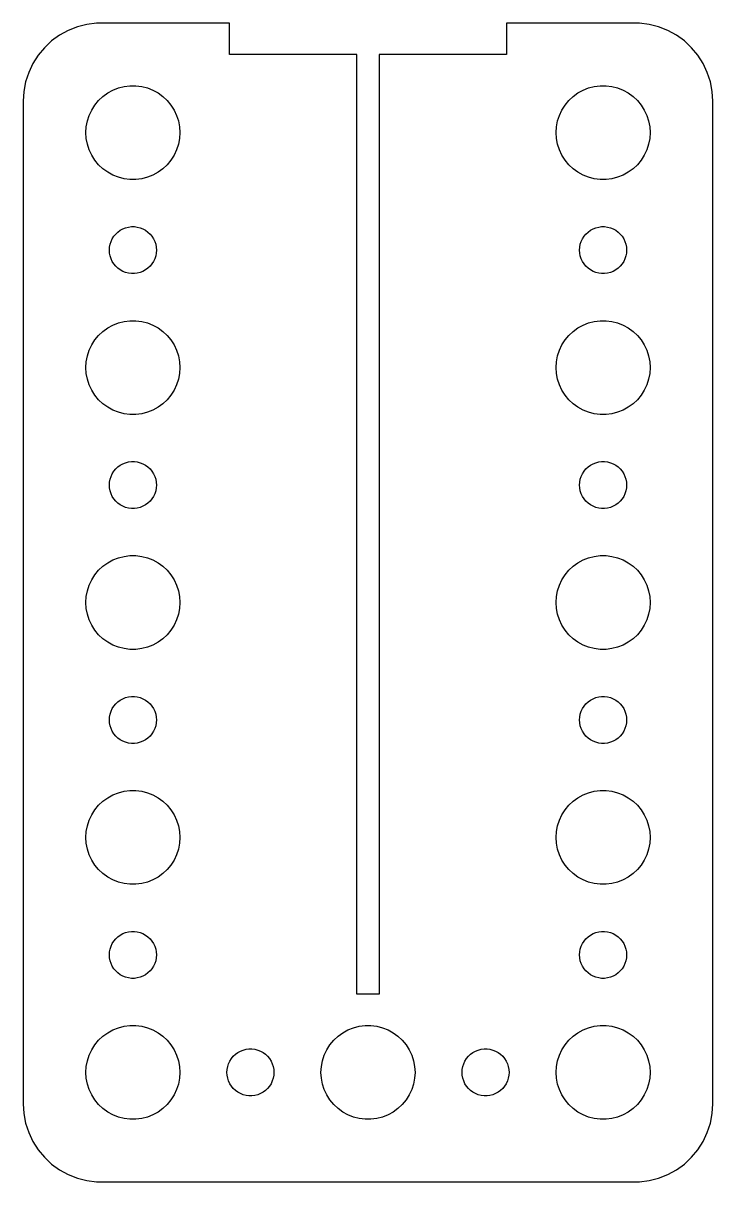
# Model space of a CAD drawing. Header units: metres. Extents: x -22 to 22, y 215 to 457.
# Drawn here: x -22 to 22, y 215 to 289 of the extents above; entities that cross this region are included whole.
import ezdxf

# ---------------------------------------------------------------- set-up
doc = ezdxf.new("R2010")
doc.units = ezdxf.units.M

msp = doc.modelspace()

# ---------------------------------------------------------------- linework, layer by layer
for p, q in [((-19.1289, 288.524), (-19.6791, 288.222)), ((-18.5451, 288.755), (-19.1289, 288.524)), ((-17.9369, 288.911), (-18.5451, 288.755)), ((-17.3139, 288.99), (-17.9369, 288.911)), ((-8.83899, 288.99), (-17.3139, 288.99)), ((-8.83899, 287), (-8.83899, 288.99)), ((17.3139, 288.99), (8.83899, 288.99)), ((8.83899, 288.99), (8.83899, 287)), ((17.9369, 288.911), (17.3139, 288.99)), ((18.5451, 288.755), (17.9369, 288.911)), ((19.1289, 288.524), (18.5451, 288.755)), ((19.6791, 288.222), (19.1289, 288.524)), ((-20.1871, 287.853), (-20.6448, 287.423)), ((-19.6791, 288.222), (-20.1871, 287.853)), ((20.1871, 287.853), (19.6791, 288.222)), ((20.6448, 287.423), (20.1871, 287.853)), ((-20.6448, 287.423), (-21.0451, 286.939)), ((21.0451, 286.939), (20.6448, 287.423)), ((-21.3815, 286.409), (-21.6489, 285.841)), ((-21.0451, 286.939), (-21.3815, 286.409)), ((-0.70329, 287), (-8.83899, 287)), ((-0.70329, 227), (-0.70329, 287)), ((8.83899, 287), (0.70329, 287)), ((0.70329, 287), (0.70329, 227)), ((21.3815, 286.409), (21.0451, 286.939)), ((21.6489, 285.841), (21.3815, 286.409)), ((-21.6489, 285.841), (-21.8429, 285.243)), ((21.8429, 285.243), (21.6489, 285.841)), ((-21.8429, 285.243), (-21.9606, 284.627)), ((-16.2773, 284.714), (-15.927, 284.853)), ((-15.927, 284.853), (-15.5621, 284.947)), ((-15.5621, 284.947), (-15.1884, 284.994)), ((-15.1884, 284.994), (-14.8116, 284.994)), ((-14.8116, 284.994), (-14.4379, 284.947)), ((-14.4379, 284.947), (-14.0729, 284.853)), ((-14.0729, 284.853), (-13.7227, 284.714)), ((13.7227, 284.714), (14.0729, 284.853)), ((14.0729, 284.853), (14.4379, 284.947)), ((14.4379, 284.947), (14.8116, 284.994)), ((14.8116, 284.994), (15.1884, 284.994)), ((15.1884, 284.994), (15.5621, 284.947)), ((15.5621, 284.947), (15.927, 284.853)), ((15.927, 284.853), (16.2773, 284.714)), ((21.9606, 284.627), (21.8429, 285.243)), ((-21.9606, 284.627), (-22, 284)), ((-17.1869, 284.054), (-16.9123, 284.312)), ((-16.9123, 284.312), (-16.6075, 284.533)), ((-16.6075, 284.533), (-16.2773, 284.714)), ((-13.7227, 284.714), (-13.3925, 284.533)), ((-13.3925, 284.533), (-13.0877, 284.312)), ((-13.0877, 284.312), (-12.8131, 284.054)), ((12.8131, 284.054), (13.0877, 284.312)), ((13.0877, 284.312), (13.3925, 284.533)), ((13.3925, 284.533), (13.7227, 284.714)), ((16.2773, 284.714), (16.6075, 284.533)), ((16.6075, 284.533), (16.9123, 284.312)), ((16.9123, 284.312), (17.1869, 284.054)), ((22, 284), (21.9606, 284.627)), ((-22, 284), (-22, 220)), ((-17.7893, 283.104), (-17.6289, 283.445)), ((-17.6289, 283.445), (-17.427, 283.763)), ((-17.427, 283.763), (-17.1869, 284.054)), ((-12.8131, 284.054), (-12.5729, 283.763)), ((-12.5729, 283.763), (-12.3711, 283.445)), ((-12.3711, 283.445), (-12.2107, 283.104)), ((12.2107, 283.104), (12.3711, 283.445)), ((12.3711, 283.445), (12.5729, 283.763)), ((12.5729, 283.763), (12.8131, 284.054)), ((17.1869, 284.054), (17.427, 283.763)), ((17.427, 283.763), (17.6289, 283.445)), ((17.6289, 283.445), (17.7893, 283.104)), ((22, 220), (22, 284)), ((-17.9763, 282.376), (-17.9057, 282.746)), ((-17.9057, 282.746), (-17.7893, 283.104)), ((-12.2107, 283.104), (-12.0942, 282.746)), ((-12.0942, 282.746), (-12.0237, 282.376)), ((12.0237, 282.376), (12.0942, 282.746)), ((12.0942, 282.746), (12.2107, 283.104)), ((17.7893, 283.104), (17.9057, 282.746)), ((17.9057, 282.746), (17.9763, 282.376)), ((-18, 282), (-17.9763, 282.376)), ((-17.9763, 281.624), (-18, 282)), ((-12.0237, 282.376), (-12, 282)), ((-12, 282), (-12.0237, 281.624)), ((12, 282), (12.0237, 282.376)), ((12.0237, 281.624), (12, 282)), ((17.9763, 282.376), (18, 282)), ((18, 282), (17.9763, 281.624)), ((-17.9057, 281.254), (-17.9763, 281.624)), ((-17.7893, 280.896), (-17.9057, 281.254)), ((-12.0942, 281.254), (-12.2107, 280.896)), ((-12.0237, 281.624), (-12.0942, 281.254)), ((12.0942, 281.254), (12.0237, 281.624)), ((12.2107, 280.896), (12.0942, 281.254)), ((17.9057, 281.254), (17.7893, 280.896)), ((17.9763, 281.624), (17.9057, 281.254)), ((-17.6289, 280.555), (-17.7893, 280.896)), ((-17.427, 280.237), (-17.6289, 280.555)), ((-12.3711, 280.555), (-12.5729, 280.237)), ((-12.2107, 280.896), (-12.3711, 280.555)), ((12.3711, 280.555), (12.2107, 280.896)), ((12.5729, 280.237), (12.3711, 280.555)), ((17.6289, 280.555), (17.427, 280.237)), ((17.7893, 280.896), (17.6289, 280.555)), ((-17.1869, 279.946), (-17.427, 280.237)), ((-16.9123, 279.688), (-17.1869, 279.946)), ((-16.6075, 279.467), (-16.9123, 279.688)), ((-13.0877, 279.688), (-13.3925, 279.467)), ((-12.8131, 279.946), (-13.0877, 279.688)), ((-12.5729, 280.237), (-12.8131, 279.946)), ((12.8131, 279.946), (12.5729, 280.237)), ((13.0877, 279.688), (12.8131, 279.946)), ((13.3925, 279.467), (13.0877, 279.688)), ((16.9123, 279.688), (16.6075, 279.467)), ((17.1869, 279.946), (16.9123, 279.688)), ((17.427, 280.237), (17.1869, 279.946)), ((-16.2773, 279.286), (-16.6075, 279.467)), ((-15.927, 279.147), (-16.2773, 279.286)), ((-15.5621, 279.053), (-15.927, 279.147)), ((-15.1884, 279.006), (-15.5621, 279.053)), ((-14.8116, 279.006), (-15.1884, 279.006)), ((-14.4379, 279.053), (-14.8116, 279.006)), ((-14.0729, 279.147), (-14.4379, 279.053)), ((-13.7227, 279.286), (-14.0729, 279.147)), ((-13.3925, 279.467), (-13.7227, 279.286)), ((13.7227, 279.286), (13.3925, 279.467)), ((14.0729, 279.147), (13.7227, 279.286)), ((14.4379, 279.053), (14.0729, 279.147)), ((14.8116, 279.006), (14.4379, 279.053)), ((15.1884, 279.006), (14.8116, 279.006)), ((15.5621, 279.053), (15.1884, 279.006)), ((15.927, 279.147), (15.5621, 279.053)), ((16.2773, 279.286), (15.927, 279.147)), ((16.6075, 279.467), (16.2773, 279.286)), ((-15.4635, 275.927), (-15.2811, 275.973)), ((-15.2811, 275.973), (-15.0942, 275.997)), ((-15.0942, 275.997), (-14.9058, 275.997)), ((-14.9058, 275.997), (-14.7189, 275.973)), ((-14.7189, 275.973), (-14.5365, 275.927)), ((14.5365, 275.927), (14.7189, 275.973)), ((14.7189, 275.973), (14.9058, 275.997)), ((14.9058, 275.997), (15.0942, 275.997)), ((15.0942, 275.997), (15.2811, 275.973)), ((15.2811, 275.973), (15.4635, 275.927)), ((-16.3947, 275.052), (-16.3145, 275.223)), ((-16.3145, 275.223), (-16.2135, 275.382)), ((-16.2135, 275.382), (-16.0934, 275.527)), ((-16.0934, 275.527), (-15.9561, 275.656)), ((-15.9561, 275.656), (-15.8037, 275.766)), ((-15.8037, 275.766), (-15.6387, 275.857)), ((-15.6387, 275.857), (-15.4635, 275.927)), ((-14.5365, 275.927), (-14.3613, 275.857)), ((-14.3613, 275.857), (-14.1963, 275.766)), ((-14.1963, 275.766), (-14.0439, 275.656)), ((-14.0439, 275.656), (-13.9065, 275.527)), ((-13.9065, 275.527), (-13.7865, 275.382)), ((-13.7865, 275.382), (-13.6855, 275.223)), ((-13.6855, 275.223), (-13.6053, 275.052)), ((13.6053, 275.052), (13.6855, 275.223)), ((13.6855, 275.223), (13.7865, 275.382)), ((13.7865, 275.382), (13.9065, 275.527)), ((13.9065, 275.527), (14.0439, 275.656)), ((14.0439, 275.656), (14.1963, 275.766)), ((14.1963, 275.766), (14.3613, 275.857)), ((14.3613, 275.857), (14.5365, 275.927)), ((15.4635, 275.927), (15.6387, 275.857)), ((15.6387, 275.857), (15.8037, 275.766)), ((15.8037, 275.766), (15.9561, 275.656)), ((15.9561, 275.656), (16.0934, 275.527)), ((16.0934, 275.527), (16.2135, 275.382)), ((16.2135, 275.382), (16.3145, 275.223)), ((16.3145, 275.223), (16.3947, 275.052)), ((-16.5, 274.5), (-16.4882, 274.688)), ((-16.4882, 274.312), (-16.5, 274.5)), ((-16.4882, 274.688), (-16.4529, 274.873)), ((-16.4529, 274.873), (-16.3947, 275.052)), ((-13.6053, 275.052), (-13.5471, 274.873)), ((-13.5471, 274.873), (-13.5118, 274.688)), ((-13.5118, 274.688), (-13.5, 274.5)), ((-13.5, 274.5), (-13.5118, 274.312)), ((13.5, 274.5), (13.5118, 274.688)), ((13.5118, 274.312), (13.5, 274.5)), ((13.5118, 274.688), (13.5471, 274.873)), ((13.5471, 274.873), (13.6053, 275.052)), ((16.3947, 275.052), (16.4529, 274.873)), ((16.4529, 274.873), (16.4882, 274.688)), ((16.4882, 274.688), (16.5, 274.5)), ((16.5, 274.5), (16.4882, 274.312)), ((-16.4529, 274.127), (-16.4882, 274.312)), ((-16.3947, 273.948), (-16.4529, 274.127)), ((-16.3145, 273.777), (-16.3947, 273.948)), ((-16.2135, 273.618), (-16.3145, 273.777)), ((-13.6855, 273.777), (-13.7865, 273.618)), ((-13.6053, 273.948), (-13.6855, 273.777)), ((-13.5471, 274.127), (-13.6053, 273.948)), ((-13.5118, 274.312), (-13.5471, 274.127)), ((13.5471, 274.127), (13.5118, 274.312)), ((13.6053, 273.948), (13.5471, 274.127)), ((13.6855, 273.777), (13.6053, 273.948)), ((13.7865, 273.618), (13.6855, 273.777)), ((16.3145, 273.777), (16.2135, 273.618)), ((16.3947, 273.948), (16.3145, 273.777)), ((16.4529, 274.127), (16.3947, 273.948)), ((16.4882, 274.312), (16.4529, 274.127)), ((-16.0934, 273.473), (-16.2135, 273.618)), ((-15.9561, 273.344), (-16.0934, 273.473)), ((-15.8037, 273.234), (-15.9561, 273.344)), ((-15.6387, 273.143), (-15.8037, 273.234)), ((-15.4635, 273.073), (-15.6387, 273.143)), ((-15.2811, 273.027), (-15.4635, 273.073)), ((-15.0942, 273.003), (-15.2811, 273.027)), ((-14.9058, 273.003), (-15.0942, 273.003)), ((-14.7189, 273.027), (-14.9058, 273.003)), ((-14.5365, 273.073), (-14.7189, 273.027)), ((-14.3613, 273.143), (-14.5365, 273.073)), ((-14.1963, 273.234), (-14.3613, 273.143)), ((-14.0439, 273.344), (-14.1963, 273.234)), ((-13.9065, 273.473), (-14.0439, 273.344)), ((-13.7865, 273.618), (-13.9065, 273.473)), ((13.9065, 273.473), (13.7865, 273.618)), ((14.0439, 273.344), (13.9065, 273.473)), ((14.1963, 273.234), (14.0439, 273.344)), ((14.3613, 273.143), (14.1963, 273.234)), ((14.5365, 273.073), (14.3613, 273.143)), ((14.7189, 273.027), (14.5365, 273.073)), ((14.9058, 273.003), (14.7189, 273.027)), ((15.0942, 273.003), (14.9058, 273.003)), ((15.2811, 273.027), (15.0942, 273.003)), ((15.4635, 273.073), (15.2811, 273.027)), ((15.6387, 273.143), (15.4635, 273.073)), ((15.8037, 273.234), (15.6387, 273.143)), ((15.9561, 273.344), (15.8037, 273.234)), ((16.0934, 273.473), (15.9561, 273.344)), ((16.2135, 273.618), (16.0934, 273.473)), ((-17.1869, 269.054), (-16.9123, 269.312)), ((-16.9123, 269.312), (-16.6075, 269.533)), ((-16.6075, 269.533), (-16.2773, 269.714)), ((-16.2773, 269.714), (-15.927, 269.853)), ((-15.927, 269.853), (-15.5621, 269.947)), ((-15.5621, 269.947), (-15.1884, 269.994)), ((-15.1884, 269.994), (-14.8116, 269.994)), ((-14.8116, 269.994), (-14.4379, 269.947)), ((-14.4379, 269.947), (-14.0729, 269.853)), ((-14.0729, 269.853), (-13.7227, 269.714)), ((-13.7227, 269.714), (-13.3925, 269.533)), ((-13.3925, 269.533), (-13.0877, 269.312)), ((-13.0877, 269.312), (-12.8131, 269.054)), ((12.8131, 269.054), (13.0877, 269.312)), ((13.0877, 269.312), (13.3925, 269.533)), ((13.3925, 269.533), (13.7227, 269.714)), ((13.7227, 269.714), (14.0729, 269.853)), ((14.0729, 269.853), (14.4379, 269.947)), ((14.4379, 269.947), (14.8116, 269.994)), ((14.8116, 269.994), (15.1884, 269.994)), ((15.1884, 269.994), (15.5621, 269.947)), ((15.5621, 269.947), (15.927, 269.853)), ((15.927, 269.853), (16.2773, 269.714)), ((16.2773, 269.714), (16.6075, 269.533)), ((16.6075, 269.533), (16.9123, 269.312)), ((16.9123, 269.312), (17.1869, 269.054)), ((-17.6289, 268.445), (-17.427, 268.763)), ((-17.427, 268.763), (-17.1869, 269.054)), ((-12.8131, 269.054), (-12.5729, 268.763)), ((-12.5729, 268.763), (-12.3711, 268.445)), ((12.3711, 268.445), (12.5729, 268.763)), ((12.5729, 268.763), (12.8131, 269.054)), ((17.1869, 269.054), (17.427, 268.763)), ((17.427, 268.763), (17.6289, 268.445)), ((-17.9057, 267.746), (-17.7893, 268.104)), ((-17.7893, 268.104), (-17.6289, 268.445)), ((-12.3711, 268.445), (-12.2107, 268.104)), ((-12.2107, 268.104), (-12.0942, 267.746)), ((12.0942, 267.746), (12.2107, 268.104)), ((12.2107, 268.104), (12.3711, 268.445)), ((17.6289, 268.445), (17.7893, 268.104)), ((17.7893, 268.104), (17.9057, 267.746)), ((-18, 267), (-17.9763, 267.376)), ((-17.9763, 267.376), (-17.9057, 267.746)), ((-12.0942, 267.746), (-12.0237, 267.376)), ((-12.0237, 267.376), (-12, 267)), ((12, 267), (12.0237, 267.376)), ((12.0237, 267.376), (12.0942, 267.746)), ((17.9057, 267.746), (17.9763, 267.376)), ((17.9763, 267.376), (18, 267)), ((-17.9763, 266.624), (-18, 267)), ((-17.9057, 266.254), (-17.9763, 266.624)), ((-12.0237, 266.624), (-12.0942, 266.254)), ((-12, 267), (-12.0237, 266.624)), ((12.0237, 266.624), (12, 267)), ((12.0942, 266.254), (12.0237, 266.624)), ((17.9763, 266.624), (17.9057, 266.254)), ((18, 267), (17.9763, 266.624)), ((-17.7893, 265.896), (-17.9057, 266.254)), ((-17.6289, 265.555), (-17.7893, 265.896)), ((-12.2107, 265.896), (-12.3711, 265.555)), ((-12.0942, 266.254), (-12.2107, 265.896)), ((12.2107, 265.896), (12.0942, 266.254)), ((12.3711, 265.555), (12.2107, 265.896)), ((17.7893, 265.896), (17.6289, 265.555)), ((17.9057, 266.254), (17.7893, 265.896)), ((-17.427, 265.237), (-17.6289, 265.555)), ((-17.1869, 264.946), (-17.427, 265.237)), ((-16.9123, 264.688), (-17.1869, 264.946)), ((-12.8131, 264.946), (-13.0877, 264.688)), ((-12.5729, 265.237), (-12.8131, 264.946)), ((-12.3711, 265.555), (-12.5729, 265.237)), ((12.5729, 265.237), (12.3711, 265.555)), ((12.8131, 264.946), (12.5729, 265.237)), ((13.0877, 264.688), (12.8131, 264.946)), ((17.1869, 264.946), (16.9123, 264.688)), ((17.427, 265.237), (17.1869, 264.946)), ((17.6289, 265.555), (17.427, 265.237)), ((-16.6075, 264.467), (-16.9123, 264.688)), ((-16.2773, 264.286), (-16.6075, 264.467)), ((-15.927, 264.147), (-16.2773, 264.286)), ((-15.5621, 264.053), (-15.927, 264.147)), ((-14.0729, 264.147), (-14.4379, 264.053)), ((-13.7227, 264.286), (-14.0729, 264.147)), ((-13.3925, 264.467), (-13.7227, 264.286)), ((-13.0877, 264.688), (-13.3925, 264.467)), ((13.3925, 264.467), (13.0877, 264.688)), ((13.7227, 264.286), (13.3925, 264.467)), ((14.0729, 264.147), (13.7227, 264.286)), ((14.4379, 264.053), (14.0729, 264.147)), ((15.927, 264.147), (15.5621, 264.053)), ((16.2773, 264.286), (15.927, 264.147)), ((16.6075, 264.467), (16.2773, 264.286)), ((16.9123, 264.688), (16.6075, 264.467)), ((-15.1884, 264.006), (-15.5621, 264.053)), ((-14.8116, 264.006), (-15.1884, 264.006)), ((-14.4379, 264.053), (-14.8116, 264.006)), ((14.8116, 264.006), (14.4379, 264.053)), ((15.1884, 264.006), (14.8116, 264.006)), ((15.5621, 264.053), (15.1884, 264.006)), ((-16.2135, 260.382), (-16.0934, 260.527)), ((-16.0934, 260.527), (-15.9561, 260.656)), ((-15.9561, 260.656), (-15.8037, 260.766)), ((-15.8037, 260.766), (-15.6387, 260.857)), ((-15.6387, 260.857), (-15.4635, 260.927)), ((-15.4635, 260.927), (-15.2811, 260.973)), ((-15.2811, 260.973), (-15.0942, 260.997)), ((-15.0942, 260.997), (-14.9058, 260.997)), ((-14.9058, 260.997), (-14.7189, 260.973)), ((-14.7189, 260.973), (-14.5365, 260.927)), ((-14.5365, 260.927), (-14.3613, 260.857)), ((-14.3613, 260.857), (-14.1963, 260.766)), ((-14.1963, 260.766), (-14.0439, 260.656)), ((-14.0439, 260.656), (-13.9065, 260.527)), ((-13.9065, 260.527), (-13.7865, 260.382)), ((13.7865, 260.382), (13.9065, 260.527)), ((13.9065, 260.527), (14.0439, 260.656)), ((14.0439, 260.656), (14.1963, 260.766)), ((14.1963, 260.766), (14.3613, 260.857)), ((14.3613, 260.857), (14.5365, 260.927)), ((14.5365, 260.927), (14.7189, 260.973)), ((14.7189, 260.973), (14.9058, 260.997)), ((14.9058, 260.997), (15.0942, 260.997)), ((15.0942, 260.997), (15.2811, 260.973)), ((15.2811, 260.973), (15.4635, 260.927)), ((15.4635, 260.927), (15.6387, 260.857)), ((15.6387, 260.857), (15.8037, 260.766)), ((15.8037, 260.766), (15.9561, 260.656)), ((15.9561, 260.656), (16.0934, 260.527)), ((16.0934, 260.527), (16.2135, 260.382)), ((-16.5, 259.5), (-16.4882, 259.688)), ((-16.4882, 259.688), (-16.4529, 259.873)), ((-16.4529, 259.873), (-16.3947, 260.052)), ((-16.3947, 260.052), (-16.3145, 260.223)), ((-16.3145, 260.223), (-16.2135, 260.382)), ((-13.7865, 260.382), (-13.6855, 260.223)), ((-13.6855, 260.223), (-13.6053, 260.052)), ((-13.6053, 260.052), (-13.5471, 259.873)), ((-13.5471, 259.873), (-13.5118, 259.688)), ((-13.5118, 259.688), (-13.5, 259.5)), ((13.5, 259.5), (13.5118, 259.688)), ((13.5118, 259.688), (13.5471, 259.873)), ((13.5471, 259.873), (13.6053, 260.052)), ((13.6053, 260.052), (13.6855, 260.223)), ((13.6855, 260.223), (13.7865, 260.382)), ((16.2135, 260.382), (16.3145, 260.223)), ((16.3145, 260.223), (16.3947, 260.052)), ((16.3947, 260.052), (16.4529, 259.873)), ((16.4529, 259.873), (16.4882, 259.688)), ((16.4882, 259.688), (16.5, 259.5)), ((-16.4882, 259.312), (-16.5, 259.5)), ((-16.4529, 259.127), (-16.4882, 259.312)), ((-16.3947, 258.948), (-16.4529, 259.127)), ((-16.3145, 258.777), (-16.3947, 258.948)), ((-13.6053, 258.948), (-13.6855, 258.777)), ((-13.5471, 259.127), (-13.6053, 258.948)), ((-13.5118, 259.312), (-13.5471, 259.127)), ((-13.5, 259.5), (-13.5118, 259.312)), ((13.5118, 259.312), (13.5, 259.5)), ((13.5471, 259.127), (13.5118, 259.312)), ((13.6053, 258.948), (13.5471, 259.127)), ((13.6855, 258.777), (13.6053, 258.948)), ((16.3947, 258.948), (16.3145, 258.777)), ((16.4529, 259.127), (16.3947, 258.948)), ((16.4882, 259.312), (16.4529, 259.127)), ((16.5, 259.5), (16.4882, 259.312)), ((-16.2135, 258.618), (-16.3145, 258.777)), ((-16.0934, 258.473), (-16.2135, 258.618)), ((-15.9561, 258.344), (-16.0934, 258.473)), ((-15.8037, 258.234), (-15.9561, 258.344)), ((-15.6387, 258.143), (-15.8037, 258.234)), ((-14.1963, 258.234), (-14.3613, 258.143)), ((-14.0439, 258.344), (-14.1963, 258.234)), ((-13.9065, 258.473), (-14.0439, 258.344)), ((-13.7865, 258.618), (-13.9065, 258.473)), ((-13.6855, 258.777), (-13.7865, 258.618)), ((13.7865, 258.618), (13.6855, 258.777)), ((13.9065, 258.473), (13.7865, 258.618)), ((14.0439, 258.344), (13.9065, 258.473)), ((14.1963, 258.234), (14.0439, 258.344)), ((14.3613, 258.143), (14.1963, 258.234)), ((15.8037, 258.234), (15.6387, 258.143)), ((15.9561, 258.344), (15.8037, 258.234)), ((16.0934, 258.473), (15.9561, 258.344)), ((16.2135, 258.618), (16.0934, 258.473)), ((16.3145, 258.777), (16.2135, 258.618)), ((-15.4635, 258.073), (-15.6387, 258.143)), ((-15.2811, 258.027), (-15.4635, 258.073)), ((-15.0942, 258.003), (-15.2811, 258.027)), ((-14.9058, 258.003), (-15.0942, 258.003)), ((-14.7189, 258.027), (-14.9058, 258.003)), ((-14.5365, 258.073), (-14.7189, 258.027)), ((-14.3613, 258.143), (-14.5365, 258.073)), ((14.5365, 258.073), (14.3613, 258.143)), ((14.7189, 258.027), (14.5365, 258.073)), ((14.9058, 258.003), (14.7189, 258.027)), ((15.0942, 258.003), (14.9058, 258.003)), ((15.2811, 258.027), (15.0942, 258.003)), ((15.4635, 258.073), (15.2811, 258.027)), ((15.6387, 258.143), (15.4635, 258.073)), ((-16.9123, 254.312), (-16.6075, 254.533)), ((-16.6075, 254.533), (-16.2773, 254.714)), ((-16.2773, 254.714), (-15.927, 254.853)), ((-15.927, 254.853), (-15.5621, 254.947)), ((-15.5621, 254.947), (-15.1884, 254.994)), ((-15.1884, 254.994), (-14.8116, 254.994)), ((-14.8116, 254.994), (-14.4379, 254.947)), ((-14.4379, 254.947), (-14.0729, 254.853)), ((-14.0729, 254.853), (-13.7227, 254.714)), ((-13.7227, 254.714), (-13.3925, 254.533)), ((-13.3925, 254.533), (-13.0877, 254.312)), ((13.0877, 254.312), (13.3925, 254.533)), ((13.3925, 254.533), (13.7227, 254.714)), ((13.7227, 254.714), (14.0729, 254.853)), ((14.0729, 254.853), (14.4379, 254.947)), ((14.4379, 254.947), (14.8116, 254.994)), ((14.8116, 254.994), (15.1884, 254.994)), ((15.1884, 254.994), (15.5621, 254.947)), ((15.5621, 254.947), (15.927, 254.853)), ((15.927, 254.853), (16.2773, 254.714)), ((16.2773, 254.714), (16.6075, 254.533)), ((16.6075, 254.533), (16.9123, 254.312)), ((-17.6289, 253.445), (-17.427, 253.763)), ((-17.427, 253.763), (-17.1869, 254.054)), ((-17.1869, 254.054), (-16.9123, 254.312)), ((-13.0877, 254.312), (-12.8131, 254.054)), ((-12.8131, 254.054), (-12.5729, 253.763)), ((-12.5729, 253.763), (-12.3711, 253.445)), ((12.3711, 253.445), (12.5729, 253.763)), ((12.5729, 253.763), (12.8131, 254.054)), ((12.8131, 254.054), (13.0877, 254.312)), ((16.9123, 254.312), (17.1869, 254.054)), ((17.1869, 254.054), (17.427, 253.763)), ((17.427, 253.763), (17.6289, 253.445)), ((-17.9057, 252.746), (-17.7893, 253.104)), ((-17.7893, 253.104), (-17.6289, 253.445)), ((-12.3711, 253.445), (-12.2107, 253.104)), ((-12.2107, 253.104), (-12.0942, 252.746)), ((12.0942, 252.746), (12.2107, 253.104)), ((12.2107, 253.104), (12.3711, 253.445)), ((17.6289, 253.445), (17.7893, 253.104)), ((17.7893, 253.104), (17.9057, 252.746)), ((-18, 252), (-17.9763, 252.376)), ((-17.9763, 252.376), (-17.9057, 252.746)), ((-12.0942, 252.746), (-12.0237, 252.376)), ((-12.0237, 252.376), (-12, 252)), ((12, 252), (12.0237, 252.376)), ((12.0237, 252.376), (12.0942, 252.746)), ((17.9057, 252.746), (17.9763, 252.376)), ((17.9763, 252.376), (18, 252)), ((-17.9763, 251.624), (-18, 252)), ((-17.9057, 251.254), (-17.9763, 251.624)), ((-12.0237, 251.624), (-12.0942, 251.254)), ((-12, 252), (-12.0237, 251.624)), ((12.0237, 251.624), (12, 252)), ((12.0942, 251.254), (12.0237, 251.624)), ((17.9763, 251.624), (17.9057, 251.254)), ((18, 252), (17.9763, 251.624)), ((-17.7893, 250.896), (-17.9057, 251.254)), ((-17.6289, 250.555), (-17.7893, 250.896)), ((-12.2107, 250.896), (-12.3711, 250.555)), ((-12.0942, 251.254), (-12.2107, 250.896)), ((12.2107, 250.896), (12.0942, 251.254)), ((12.3711, 250.555), (12.2107, 250.896)), ((17.7893, 250.896), (17.6289, 250.555)), ((17.9057, 251.254), (17.7893, 250.896)), ((-17.427, 250.237), (-17.6289, 250.555)), ((-17.1869, 249.946), (-17.427, 250.237)), ((-12.5729, 250.237), (-12.8131, 249.946)), ((-12.3711, 250.555), (-12.5729, 250.237)), ((12.5729, 250.237), (12.3711, 250.555)), ((12.8131, 249.946), (12.5729, 250.237)), ((17.427, 250.237), (17.1869, 249.946)), ((17.6289, 250.555), (17.427, 250.237)), ((-16.9123, 249.688), (-17.1869, 249.946)), ((-16.6075, 249.467), (-16.9123, 249.688)), ((-16.2773, 249.286), (-16.6075, 249.467)), ((-13.3925, 249.467), (-13.7227, 249.286)), ((-13.0877, 249.688), (-13.3925, 249.467)), ((-12.8131, 249.946), (-13.0877, 249.688)), ((13.0877, 249.688), (12.8131, 249.946)), ((13.3925, 249.467), (13.0877, 249.688)), ((13.7227, 249.286), (13.3925, 249.467)), ((16.6075, 249.467), (16.2773, 249.286)), ((16.9123, 249.688), (16.6075, 249.467)), ((17.1869, 249.946), (16.9123, 249.688)), ((-15.927, 249.147), (-16.2773, 249.286)), ((-15.5621, 249.053), (-15.927, 249.147)), ((-15.1884, 249.006), (-15.5621, 249.053)), ((-14.8116, 249.006), (-15.1884, 249.006)), ((-14.4379, 249.053), (-14.8116, 249.006)), ((-14.0729, 249.147), (-14.4379, 249.053)), ((-13.7227, 249.286), (-14.0729, 249.147)), ((14.0729, 249.147), (13.7227, 249.286)), ((14.4379, 249.053), (14.0729, 249.147)), ((14.8116, 249.006), (14.4379, 249.053)), ((15.1884, 249.006), (14.8116, 249.006)), ((15.5621, 249.053), (15.1884, 249.006)), ((15.927, 249.147), (15.5621, 249.053)), ((16.2773, 249.286), (15.927, 249.147)), ((-16.0934, 245.527), (-15.9561, 245.656)), ((-15.9561, 245.656), (-15.8037, 245.766)), ((-15.8037, 245.766), (-15.6387, 245.857)), ((-15.6387, 245.857), (-15.4635, 245.927)), ((-15.4635, 245.927), (-15.2811, 245.973)), ((-15.2811, 245.973), (-15.0942, 245.997)), ((-15.0942, 245.997), (-14.9058, 245.997)), ((-14.9058, 245.997), (-14.7189, 245.973)), ((-14.7189, 245.973), (-14.5365, 245.927)), ((-14.5365, 245.927), (-14.3613, 245.857)), ((-14.3613, 245.857), (-14.1963, 245.766)), ((-14.1963, 245.766), (-14.0439, 245.656)), ((-14.0439, 245.656), (-13.9065, 245.527)), ((13.9065, 245.527), (14.0439, 245.656)), ((14.0439, 245.656), (14.1963, 245.766)), ((14.1963, 245.766), (14.3613, 245.857)), ((14.3613, 245.857), (14.5365, 245.927)), ((14.5365, 245.927), (14.7189, 245.973)), ((14.7189, 245.973), (14.9058, 245.997)), ((14.9058, 245.997), (15.0942, 245.997)), ((15.0942, 245.997), (15.2811, 245.973)), ((15.2811, 245.973), (15.4635, 245.927)), ((15.4635, 245.927), (15.6387, 245.857)), ((15.6387, 245.857), (15.8037, 245.766)), ((15.8037, 245.766), (15.9561, 245.656)), ((15.9561, 245.656), (16.0934, 245.527)), ((-16.4529, 244.873), (-16.3947, 245.052)), ((-16.3947, 245.052), (-16.3145, 245.223)), ((-16.3145, 245.223), (-16.2135, 245.382)), ((-16.2135, 245.382), (-16.0934, 245.527)), ((-13.9065, 245.527), (-13.7865, 245.382)), ((-13.7865, 245.382), (-13.6855, 245.223)), ((-13.6855, 245.223), (-13.6053, 245.052)), ((-13.6053, 245.052), (-13.5471, 244.873)), ((13.5471, 244.873), (13.6053, 245.052)), ((13.6053, 245.052), (13.6855, 245.223)), ((13.6855, 245.223), (13.7865, 245.382)), ((13.7865, 245.382), (13.9065, 245.527)), ((16.0934, 245.527), (16.2135, 245.382)), ((16.2135, 245.382), (16.3145, 245.223)), ((16.3145, 245.223), (16.3947, 245.052)), ((16.3947, 245.052), (16.4529, 244.873)), ((-16.5, 244.5), (-16.4882, 244.688)), ((-16.4882, 244.312), (-16.5, 244.5)), ((-16.4882, 244.688), (-16.4529, 244.873)), ((-16.4529, 244.127), (-16.4882, 244.312)), ((-13.5471, 244.873), (-13.5118, 244.688)), ((-13.5118, 244.312), (-13.5471, 244.127)), ((-13.5118, 244.688), (-13.5, 244.5)), ((-13.5, 244.5), (-13.5118, 244.312)), ((13.5, 244.5), (13.5118, 244.688)), ((13.5118, 244.312), (13.5, 244.5)), ((13.5118, 244.688), (13.5471, 244.873)), ((13.5471, 244.127), (13.5118, 244.312)), ((16.4529, 244.873), (16.4882, 244.688)), ((16.4882, 244.312), (16.4529, 244.127)), ((16.4882, 244.688), (16.5, 244.5)), ((16.5, 244.5), (16.4882, 244.312)), ((-16.3947, 243.948), (-16.4529, 244.127)), ((-16.3145, 243.777), (-16.3947, 243.948)), ((-16.2135, 243.618), (-16.3145, 243.777)), ((-16.0934, 243.473), (-16.2135, 243.618)), ((-15.9561, 243.344), (-16.0934, 243.473)), ((-13.9065, 243.473), (-14.0439, 243.344)), ((-13.7865, 243.618), (-13.9065, 243.473)), ((-13.6855, 243.777), (-13.7865, 243.618)), ((-13.6053, 243.948), (-13.6855, 243.777)), ((-13.5471, 244.127), (-13.6053, 243.948)), ((13.6053, 243.948), (13.5471, 244.127)), ((13.6855, 243.777), (13.6053, 243.948)), ((13.7865, 243.618), (13.6855, 243.777)), ((13.9065, 243.473), (13.7865, 243.618)), ((14.0439, 243.344), (13.9065, 243.473)), ((16.0934, 243.473), (15.9561, 243.344)), ((16.2135, 243.618), (16.0934, 243.473)), ((16.3145, 243.777), (16.2135, 243.618)), ((16.3947, 243.948), (16.3145, 243.777)), ((16.4529, 244.127), (16.3947, 243.948)), ((-15.8037, 243.234), (-15.9561, 243.344)), ((-15.6387, 243.143), (-15.8037, 243.234)), ((-15.4635, 243.073), (-15.6387, 243.143)), ((-15.2811, 243.027), (-15.4635, 243.073)), ((-15.0942, 243.003), (-15.2811, 243.027)), ((-14.9058, 243.003), (-15.0942, 243.003)), ((-14.7189, 243.027), (-14.9058, 243.003)), ((-14.5365, 243.073), (-14.7189, 243.027)), ((-14.3613, 243.143), (-14.5365, 243.073)), ((-14.1963, 243.234), (-14.3613, 243.143)), ((-14.0439, 243.344), (-14.1963, 243.234)), ((14.1963, 243.234), (14.0439, 243.344)), ((14.3613, 243.143), (14.1963, 243.234)), ((14.5365, 243.073), (14.3613, 243.143)), ((14.7189, 243.027), (14.5365, 243.073)), ((14.9058, 243.003), (14.7189, 243.027)), ((15.0942, 243.003), (14.9058, 243.003)), ((15.2811, 243.027), (15.0942, 243.003)), ((15.4635, 243.073), (15.2811, 243.027)), ((15.6387, 243.143), (15.4635, 243.073)), ((15.8037, 243.234), (15.6387, 243.143)), ((15.9561, 243.344), (15.8037, 243.234)), ((-16.6075, 239.533), (-16.2773, 239.714)), ((-16.2773, 239.714), (-15.927, 239.853)), ((-15.927, 239.853), (-15.5621, 239.947)), ((-15.5621, 239.947), (-15.1884, 239.994)), ((-15.1884, 239.994), (-14.8116, 239.994)), ((-14.8116, 239.994), (-14.4379, 239.947)), ((-14.4379, 239.947), (-14.0729, 239.853)), ((-14.0729, 239.853), (-13.7227, 239.714)), ((-13.7227, 239.714), (-13.3925, 239.533)), ((13.3925, 239.533), (13.7227, 239.714)), ((13.7227, 239.714), (14.0729, 239.853)), ((14.0729, 239.853), (14.4379, 239.947)), ((14.4379, 239.947), (14.8116, 239.994)), ((14.8116, 239.994), (15.1884, 239.994)), ((15.1884, 239.994), (15.5621, 239.947)), ((15.5621, 239.947), (15.927, 239.853)), ((15.927, 239.853), (16.2773, 239.714)), ((16.2773, 239.714), (16.6075, 239.533)), ((-17.427, 238.763), (-17.1869, 239.054)), ((-17.1869, 239.054), (-16.9123, 239.312)), ((-16.9123, 239.312), (-16.6075, 239.533)), ((-13.3925, 239.533), (-13.0877, 239.312)), ((-13.0877, 239.312), (-12.8131, 239.054)), ((-12.8131, 239.054), (-12.5729, 238.763)), ((12.5729, 238.763), (12.8131, 239.054)), ((12.8131, 239.054), (13.0877, 239.312)), ((13.0877, 239.312), (13.3925, 239.533)), ((16.6075, 239.533), (16.9123, 239.312)), ((16.9123, 239.312), (17.1869, 239.054)), ((17.1869, 239.054), (17.427, 238.763)), ((-17.7893, 238.104), (-17.6289, 238.445)), ((-17.6289, 238.445), (-17.427, 238.763)), ((-12.5729, 238.763), (-12.3711, 238.445)), ((-12.3711, 238.445), (-12.2107, 238.104)), ((12.2107, 238.104), (12.3711, 238.445)), ((12.3711, 238.445), (12.5729, 238.763)), ((17.427, 238.763), (17.6289, 238.445)), ((17.6289, 238.445), (17.7893, 238.104)), ((-17.9763, 237.376), (-17.9057, 237.746)), ((-17.9057, 237.746), (-17.7893, 238.104)), ((-12.2107, 238.104), (-12.0942, 237.746)), ((-12.0942, 237.746), (-12.0237, 237.376)), ((12.0237, 237.376), (12.0942, 237.746)), ((12.0942, 237.746), (12.2107, 238.104)), ((17.7893, 238.104), (17.9057, 237.746)), ((17.9057, 237.746), (17.9763, 237.376)), ((-18, 237), (-17.9763, 237.376)), ((-17.9763, 236.624), (-18, 237)), ((-12.0237, 237.376), (-12, 237)), ((-12, 237), (-12.0237, 236.624)), ((12, 237), (12.0237, 237.376)), ((12.0237, 236.624), (12, 237)), ((17.9763, 237.376), (18, 237)), ((18, 237), (17.9763, 236.624)), ((-17.9057, 236.254), (-17.9763, 236.624)), ((-17.7893, 235.896), (-17.9057, 236.254)), ((-12.0942, 236.254), (-12.2107, 235.896)), ((-12.0237, 236.624), (-12.0942, 236.254)), ((12.0942, 236.254), (12.0237, 236.624)), ((12.2107, 235.896), (12.0942, 236.254)), ((17.9057, 236.254), (17.7893, 235.896)), ((17.9763, 236.624), (17.9057, 236.254)), ((-17.6289, 235.555), (-17.7893, 235.896)), ((-17.427, 235.237), (-17.6289, 235.555)), ((-12.3711, 235.555), (-12.5729, 235.237)), ((-12.2107, 235.896), (-12.3711, 235.555)), ((12.3711, 235.555), (12.2107, 235.896)), ((12.5729, 235.237), (12.3711, 235.555)), ((17.6289, 235.555), (17.427, 235.237)), ((17.7893, 235.896), (17.6289, 235.555)), ((-17.1869, 234.946), (-17.427, 235.237)), ((-16.9123, 234.688), (-17.1869, 234.946)), ((-16.6075, 234.467), (-16.9123, 234.688)), ((-13.0877, 234.688), (-13.3925, 234.467)), ((-12.8131, 234.946), (-13.0877, 234.688)), ((-12.5729, 235.237), (-12.8131, 234.946)), ((12.8131, 234.946), (12.5729, 235.237)), ((13.0877, 234.688), (12.8131, 234.946)), ((13.3925, 234.467), (13.0877, 234.688)), ((16.9123, 234.688), (16.6075, 234.467)), ((17.1869, 234.946), (16.9123, 234.688)), ((17.427, 235.237), (17.1869, 234.946)), ((-16.2773, 234.286), (-16.6075, 234.467)), ((-15.927, 234.147), (-16.2773, 234.286)), ((-15.5621, 234.053), (-15.927, 234.147)), ((-15.1884, 234.006), (-15.5621, 234.053)), ((-14.8116, 234.006), (-15.1884, 234.006)), ((-14.4379, 234.053), (-14.8116, 234.006)), ((-14.0729, 234.147), (-14.4379, 234.053)), ((-13.7227, 234.286), (-14.0729, 234.147)), ((-13.3925, 234.467), (-13.7227, 234.286)), ((13.7227, 234.286), (13.3925, 234.467)), ((14.0729, 234.147), (13.7227, 234.286)), ((14.4379, 234.053), (14.0729, 234.147)), ((14.8116, 234.006), (14.4379, 234.053)), ((15.1884, 234.006), (14.8116, 234.006)), ((15.5621, 234.053), (15.1884, 234.006)), ((15.927, 234.147), (15.5621, 234.053)), ((16.2773, 234.286), (15.927, 234.147)), ((16.6075, 234.467), (16.2773, 234.286)), ((-15.8037, 230.766), (-15.6387, 230.857)), ((-15.6387, 230.857), (-15.4635, 230.927)), ((-15.4635, 230.927), (-15.2811, 230.973)), ((-15.2811, 230.973), (-15.0942, 230.997)), ((-15.0942, 230.997), (-14.9058, 230.997)), ((-14.9058, 230.997), (-14.7189, 230.973)), ((-14.7189, 230.973), (-14.5365, 230.927)), ((-14.5365, 230.927), (-14.3613, 230.857)), ((-14.3613, 230.857), (-14.1963, 230.766)), ((14.1963, 230.766), (14.3613, 230.857)), ((14.3613, 230.857), (14.5365, 230.927)), ((14.5365, 230.927), (14.7189, 230.973)), ((14.7189, 230.973), (14.9058, 230.997)), ((14.9058, 230.997), (15.0942, 230.997)), ((15.0942, 230.997), (15.2811, 230.973)), ((15.2811, 230.973), (15.4635, 230.927)), ((15.4635, 230.927), (15.6387, 230.857)), ((15.6387, 230.857), (15.8037, 230.766)), ((-16.3947, 230.052), (-16.3145, 230.223)), ((-16.3145, 230.223), (-16.2135, 230.382)), ((-16.2135, 230.382), (-16.0934, 230.527)), ((-16.0934, 230.527), (-15.9561, 230.656)), ((-15.9561, 230.656), (-15.8037, 230.766)), ((-14.1963, 230.766), (-14.0439, 230.656)), ((-14.0439, 230.656), (-13.9065, 230.527)), ((-13.9065, 230.527), (-13.7865, 230.382)), ((-13.7865, 230.382), (-13.6855, 230.223)), ((-13.6855, 230.223), (-13.6053, 230.052)), ((13.6053, 230.052), (13.6855, 230.223)), ((13.6855, 230.223), (13.7865, 230.382)), ((13.7865, 230.382), (13.9065, 230.527)), ((13.9065, 230.527), (14.0439, 230.656)), ((14.0439, 230.656), (14.1963, 230.766)), ((15.8037, 230.766), (15.9561, 230.656)), ((15.9561, 230.656), (16.0934, 230.527)), ((16.0934, 230.527), (16.2135, 230.382)), ((16.2135, 230.382), (16.3145, 230.223)), ((16.3145, 230.223), (16.3947, 230.052)), ((-16.5, 229.5), (-16.4882, 229.688)), ((-16.4882, 229.312), (-16.5, 229.5)), ((-16.4882, 229.688), (-16.4529, 229.873)), ((-16.4529, 229.873), (-16.3947, 230.052)), ((-13.6053, 230.052), (-13.5471, 229.873)), ((-13.5471, 229.873), (-13.5118, 229.688)), ((-13.5118, 229.688), (-13.5, 229.5)), ((-13.5, 229.5), (-13.5118, 229.312)), ((13.5, 229.5), (13.5118, 229.688)), ((13.5118, 229.312), (13.5, 229.5)), ((13.5118, 229.688), (13.5471, 229.873)), ((13.5471, 229.873), (13.6053, 230.052)), ((16.3947, 230.052), (16.4529, 229.873)), ((16.4529, 229.873), (16.4882, 229.688)), ((16.4882, 229.688), (16.5, 229.5)), ((16.5, 229.5), (16.4882, 229.312)), ((-16.4529, 229.127), (-16.4882, 229.312)), ((-16.3947, 228.948), (-16.4529, 229.127)), ((-16.3145, 228.777), (-16.3947, 228.948)), ((-16.2135, 228.618), (-16.3145, 228.777)), ((-16.0934, 228.473), (-16.2135, 228.618)), ((-13.7865, 228.618), (-13.9065, 228.473)), ((-13.6855, 228.777), (-13.7865, 228.618)), ((-13.6053, 228.948), (-13.6855, 228.777)), ((-13.5471, 229.127), (-13.6053, 228.948)), ((-13.5118, 229.312), (-13.5471, 229.127)), ((13.5471, 229.127), (13.5118, 229.312)), ((13.6053, 228.948), (13.5471, 229.127)), ((13.6855, 228.777), (13.6053, 228.948)), ((13.7865, 228.618), (13.6855, 228.777)), ((13.9065, 228.473), (13.7865, 228.618)), ((16.2135, 228.618), (16.0934, 228.473)), ((16.3145, 228.777), (16.2135, 228.618)), ((16.3947, 228.948), (16.3145, 228.777)), ((16.4529, 229.127), (16.3947, 228.948)), ((16.4882, 229.312), (16.4529, 229.127)), ((-15.9561, 228.344), (-16.0934, 228.473)), ((-15.8037, 228.234), (-15.9561, 228.344)), ((-15.6387, 228.143), (-15.8037, 228.234)), ((-15.4635, 228.073), (-15.6387, 228.143)), ((-15.2811, 228.027), (-15.4635, 228.073)), ((-15.0942, 228.003), (-15.2811, 228.027)), ((-14.9058, 228.003), (-15.0942, 228.003)), ((-14.7189, 228.027), (-14.9058, 228.003)), ((-14.5365, 228.073), (-14.7189, 228.027)), ((-14.3613, 228.143), (-14.5365, 228.073)), ((-14.1963, 228.234), (-14.3613, 228.143)), ((-14.0439, 228.344), (-14.1963, 228.234)), ((-13.9065, 228.473), (-14.0439, 228.344)), ((14.0439, 228.344), (13.9065, 228.473)), ((14.1963, 228.234), (14.0439, 228.344)), ((14.3613, 228.143), (14.1963, 228.234)), ((14.5365, 228.073), (14.3613, 228.143)), ((14.7189, 228.027), (14.5365, 228.073)), ((14.9058, 228.003), (14.7189, 228.027)), ((15.0942, 228.003), (14.9058, 228.003)), ((15.2811, 228.027), (15.0942, 228.003)), ((15.4635, 228.073), (15.2811, 228.027)), ((15.6387, 228.143), (15.4635, 228.073)), ((15.8037, 228.234), (15.6387, 228.143)), ((15.9561, 228.344), (15.8037, 228.234)), ((16.0934, 228.473), (15.9561, 228.344)), ((0.70329, 227), (-0.70329, 227)), ((-15.927, 224.853), (-15.5621, 224.947)), ((-15.5621, 224.947), (-15.1884, 224.994)), ((-15.1884, 224.994), (-14.8116, 224.994)), ((-14.8116, 224.994), (-14.4379, 224.947)), ((-14.4379, 224.947), (-14.0729, 224.853)), ((-0.92705, 224.853), (-0.56213, 224.947)), ((-0.56213, 224.947), (-0.18837, 224.994)), ((-0.18837, 224.994), (0.18837, 224.994)), ((0.18837, 224.994), (0.56213, 224.947)), ((0.56213, 224.947), (0.92705, 224.853)), ((14.0729, 224.853), (14.4379, 224.947)), ((14.4379, 224.947), (14.8116, 224.994)), ((14.8116, 224.994), (15.1884, 224.994)), ((15.1884, 224.994), (15.5621, 224.947)), ((15.5621, 224.947), (15.927, 224.853)), ((-17.1869, 224.054), (-16.9123, 224.312)), ((-16.9123, 224.312), (-16.6075, 224.533)), ((-16.6075, 224.533), (-16.2773, 224.714)), ((-16.2773, 224.714), (-15.927, 224.853)), ((-14.0729, 224.853), (-13.7227, 224.714)), ((-13.7227, 224.714), (-13.3925, 224.533)), ((-13.3925, 224.533), (-13.0877, 224.312)), ((-13.0877, 224.312), (-12.8131, 224.054)), ((-2.1869, 224.054), (-1.91226, 224.312)), ((-1.91226, 224.312), (-1.60747, 224.533)), ((-1.60747, 224.533), (-1.27733, 224.714)), ((-1.27733, 224.714), (-0.92705, 224.853)), ((0.92705, 224.853), (1.27733, 224.714)), ((1.27733, 224.714), (1.60747, 224.533)), ((1.60747, 224.533), (1.91226, 224.312)), ((1.91226, 224.312), (2.1869, 224.054)), ((12.8131, 224.054), (13.0877, 224.312)), ((13.0877, 224.312), (13.3925, 224.533)), ((13.3925, 224.533), (13.7227, 224.714)), ((13.7227, 224.714), (14.0729, 224.853)), ((15.927, 224.853), (16.2773, 224.714)), ((16.2773, 224.714), (16.6075, 224.533)), ((16.6075, 224.533), (16.9123, 224.312)), ((16.9123, 224.312), (17.1869, 224.054)), ((-17.7893, 223.104), (-17.6289, 223.445)), ((-17.6289, 223.445), (-17.427, 223.763)), ((-17.427, 223.763), (-17.1869, 224.054)), ((-12.8131, 224.054), (-12.5729, 223.763)), ((-12.5729, 223.763), (-12.3711, 223.445)), ((-12.3711, 223.445), (-12.2107, 223.104)), ((-8.13866, 223.357), (-7.96352, 223.427)), ((-7.96352, 223.427), (-7.78107, 223.473)), ((-7.78107, 223.473), (-7.59418, 223.497)), ((-7.59418, 223.497), (-7.40581, 223.497)), ((-7.40581, 223.497), (-7.21892, 223.473)), ((-7.21892, 223.473), (-7.03647, 223.427)), ((-7.03647, 223.427), (-6.86133, 223.357)), ((-2.78932, 223.104), (-2.62891, 223.445)), ((-2.62891, 223.445), (-2.42705, 223.763)), ((-2.42705, 223.763), (-2.1869, 224.054)), ((2.1869, 224.054), (2.42705, 223.763)), ((2.42705, 223.763), (2.62891, 223.445)), ((2.62891, 223.445), (2.78932, 223.104)), ((6.86133, 223.357), (7.03647, 223.427)), ((7.03647, 223.427), (7.21892, 223.473)), ((7.21892, 223.473), (7.40581, 223.497)), ((7.40581, 223.497), (7.59418, 223.497)), ((7.59418, 223.497), (7.78107, 223.473)), ((7.78107, 223.473), (7.96352, 223.427)), ((7.96352, 223.427), (8.13866, 223.357)), ((12.2107, 223.104), (12.3711, 223.445)), ((12.3711, 223.445), (12.5729, 223.763)), ((12.5729, 223.763), (12.8131, 224.054)), ((17.1869, 224.054), (17.427, 223.763)), ((17.427, 223.763), (17.6289, 223.445)), ((17.6289, 223.445), (17.7893, 223.104)), ((-17.9763, 222.376), (-17.9057, 222.746)), ((-17.9057, 222.746), (-17.7893, 223.104)), ((-12.2107, 223.104), (-12.0942, 222.746)), ((-12.0942, 222.746), (-12.0237, 222.376)), ((-8.89465, 222.552), (-8.81445, 222.723)), ((-8.81445, 222.723), (-8.71352, 222.882)), ((-8.71352, 222.882), (-8.59344, 223.027)), ((-8.59344, 223.027), (-8.45613, 223.156)), ((-8.45613, 223.156), (-8.30373, 223.266)), ((-8.30373, 223.266), (-8.13866, 223.357)), ((-6.86133, 223.357), (-6.69626, 223.266)), ((-6.69626, 223.266), (-6.54385, 223.156)), ((-6.54385, 223.156), (-6.40654, 223.027)), ((-6.40654, 223.027), (-6.28647, 222.882)), ((-6.28647, 222.882), (-6.18553, 222.723)), ((-6.18553, 222.723), (-6.10533, 222.552)), ((-2.97633, 222.376), (-2.90575, 222.746)), ((-2.90575, 222.746), (-2.78932, 223.104)), ((2.78932, 223.104), (2.90575, 222.746)), ((2.90575, 222.746), (2.97633, 222.376)), ((6.10533, 222.552), (6.18553, 222.723)), ((6.18553, 222.723), (6.28647, 222.882)), ((6.28647, 222.882), (6.40654, 223.027)), ((6.40654, 223.027), (6.54385, 223.156)), ((6.54385, 223.156), (6.69626, 223.266)), ((6.69626, 223.266), (6.86133, 223.357)), ((8.13866, 223.357), (8.30373, 223.266)), ((8.30373, 223.266), (8.45613, 223.156)), ((8.45613, 223.156), (8.59344, 223.027)), ((8.59344, 223.027), (8.71352, 222.882)), ((8.71352, 222.882), (8.81445, 222.723)), ((8.81445, 222.723), (8.89465, 222.552)), ((12.0237, 222.376), (12.0942, 222.746)), ((12.0942, 222.746), (12.2107, 223.104)), ((17.7893, 223.104), (17.9057, 222.746)), ((17.9057, 222.746), (17.9763, 222.376)), ((-18, 222), (-17.9763, 222.376)), ((-17.9763, 221.624), (-18, 222)), ((-12.0237, 222.376), (-12, 222)), ((-12, 222), (-12.0237, 221.624)), ((-9, 222), (-8.98816, 222.188)), ((-8.98816, 221.812), (-9, 222)), ((-8.98816, 222.188), (-8.95287, 222.373)), ((-8.95287, 222.373), (-8.89465, 222.552)), ((-6.10533, 222.552), (-6.04712, 222.373)), ((-6.04712, 222.373), (-6.01183, 222.188)), ((-6.01183, 222.188), (-6, 222)), ((-6, 222), (-6.01183, 221.812)), ((-3, 222), (-2.97633, 222.376)), ((-2.97633, 221.624), (-3, 222)), ((2.97633, 222.376), (3, 222)), ((3, 222), (2.97633, 221.624)), ((6, 222), (6.01183, 222.188)), ((6.01183, 221.812), (6, 222)), ((6.01183, 222.188), (6.04712, 222.373)), ((6.04712, 222.373), (6.10533, 222.552)), ((8.89465, 222.552), (8.95287, 222.373)), ((8.95287, 222.373), (8.98816, 222.188)), ((8.98816, 222.188), (9, 222)), ((9, 222), (8.98816, 221.812)), ((12, 222), (12.0237, 222.376)), ((12.0237, 221.624), (12, 222)), ((17.9763, 222.376), (18, 222)), ((18, 222), (17.9763, 221.624)), ((-17.9057, 221.254), (-17.9763, 221.624)), ((-17.7893, 220.896), (-17.9057, 221.254)), ((-12.0942, 221.254), (-12.2107, 220.896)), ((-12.0237, 221.624), (-12.0942, 221.254)), ((-8.95287, 221.627), (-8.98816, 221.812)), ((-8.89465, 221.448), (-8.95287, 221.627)), ((-8.81445, 221.277), (-8.89465, 221.448)), ((-8.71352, 221.118), (-8.81445, 221.277)), ((-6.18553, 221.277), (-6.28647, 221.118)), ((-6.10533, 221.448), (-6.18553, 221.277)), ((-6.04712, 221.627), (-6.10533, 221.448)), ((-6.01183, 221.812), (-6.04712, 221.627)), ((-2.90575, 221.254), (-2.97633, 221.624)), ((-2.78932, 220.896), (-2.90575, 221.254)), ((2.90575, 221.254), (2.78932, 220.896)), ((2.97633, 221.624), (2.90575, 221.254)), ((6.04712, 221.627), (6.01183, 221.812)), ((6.10533, 221.448), (6.04712, 221.627)), ((6.18553, 221.277), (6.10533, 221.448)), ((6.28647, 221.118), (6.18553, 221.277)), ((8.81445, 221.277), (8.71352, 221.118)), ((8.89465, 221.448), (8.81445, 221.277)), ((8.95287, 221.627), (8.89465, 221.448)), ((8.98816, 221.812), (8.95287, 221.627)), ((12.0942, 221.254), (12.0237, 221.624)), ((12.2107, 220.896), (12.0942, 221.254)), ((17.9057, 221.254), (17.7893, 220.896)), ((17.9763, 221.624), (17.9057, 221.254)), ((-17.6289, 220.555), (-17.7893, 220.896)), ((-17.427, 220.237), (-17.6289, 220.555)), ((-12.3711, 220.555), (-12.5729, 220.237)), ((-12.2107, 220.896), (-12.3711, 220.555)), ((-8.59344, 220.973), (-8.71352, 221.118)), ((-8.45613, 220.844), (-8.59344, 220.973)), ((-8.30373, 220.734), (-8.45613, 220.844)), ((-8.13866, 220.643), (-8.30373, 220.734)), ((-7.96352, 220.573), (-8.13866, 220.643)), ((-7.78107, 220.527), (-7.96352, 220.573)), ((-7.59418, 220.503), (-7.78107, 220.527)), ((-7.40581, 220.503), (-7.59418, 220.503)), ((-7.21892, 220.527), (-7.40581, 220.503)), ((-7.03647, 220.573), (-7.21892, 220.527)), ((-6.86133, 220.643), (-7.03647, 220.573)), ((-6.69626, 220.734), (-6.86133, 220.643)), ((-6.54385, 220.844), (-6.69626, 220.734)), ((-6.40654, 220.973), (-6.54385, 220.844)), ((-6.28647, 221.118), (-6.40654, 220.973)), ((-2.62891, 220.555), (-2.78932, 220.896)), ((-2.42705, 220.237), (-2.62891, 220.555)), ((2.62891, 220.555), (2.42705, 220.237)), ((2.78932, 220.896), (2.62891, 220.555)), ((6.40654, 220.973), (6.28647, 221.118)), ((6.54385, 220.844), (6.40654, 220.973)), ((6.69626, 220.734), (6.54385, 220.844)), ((6.86133, 220.643), (6.69626, 220.734)), ((7.03647, 220.573), (6.86133, 220.643)), ((7.21892, 220.527), (7.03647, 220.573)), ((7.40581, 220.503), (7.21892, 220.527)), ((7.59418, 220.503), (7.40581, 220.503)), ((7.78107, 220.527), (7.59418, 220.503)), ((7.96352, 220.573), (7.78107, 220.527)), ((8.13866, 220.643), (7.96352, 220.573)), ((8.30373, 220.734), (8.13866, 220.643)), ((8.45613, 220.844), (8.30373, 220.734)), ((8.59344, 220.973), (8.45613, 220.844)), ((8.71352, 221.118), (8.59344, 220.973)), ((12.3711, 220.555), (12.2107, 220.896)), ((12.5729, 220.237), (12.3711, 220.555)), ((17.6289, 220.555), (17.427, 220.237)), ((17.7893, 220.896), (17.6289, 220.555)), ((-22, 220), (-21.9606, 219.373)), ((-17.1869, 219.946), (-17.427, 220.237)), ((-16.9123, 219.688), (-17.1869, 219.946)), ((-12.8131, 219.946), (-13.0877, 219.688)), ((-12.5729, 220.237), (-12.8131, 219.946)), ((-2.1869, 219.946), (-2.42705, 220.237)), ((-1.91226, 219.688), (-2.1869, 219.946)), ((2.1869, 219.946), (1.91226, 219.688)), ((2.42705, 220.237), (2.1869, 219.946)), ((12.8131, 219.946), (12.5729, 220.237)), ((13.0877, 219.688), (12.8131, 219.946)), ((17.1869, 219.946), (16.9123, 219.688)), ((17.427, 220.237), (17.1869, 219.946)), ((21.9606, 219.373), (22, 220)), ((-21.9606, 219.373), (-21.8429, 218.757)), ((-16.6075, 219.467), (-16.9123, 219.688)), ((-16.2773, 219.286), (-16.6075, 219.467)), ((-15.927, 219.147), (-16.2773, 219.286)), ((-15.5621, 219.053), (-15.927, 219.147)), ((-15.1884, 219.006), (-15.5621, 219.053)), ((-14.8116, 219.006), (-15.1884, 219.006)), ((-14.4379, 219.053), (-14.8116, 219.006)), ((-14.0729, 219.147), (-14.4379, 219.053)), ((-13.7227, 219.286), (-14.0729, 219.147)), ((-13.3925, 219.467), (-13.7227, 219.286)), ((-13.0877, 219.688), (-13.3925, 219.467)), ((-1.60747, 219.467), (-1.91226, 219.688)), ((-1.27733, 219.286), (-1.60747, 219.467)), ((-0.92705, 219.147), (-1.27733, 219.286)), ((-0.56213, 219.053), (-0.92705, 219.147)), ((-0.18837, 219.006), (-0.56213, 219.053)), ((0.18837, 219.006), (-0.18837, 219.006)), ((0.56213, 219.053), (0.18837, 219.006)), ((0.92705, 219.147), (0.56213, 219.053)), ((1.27733, 219.286), (0.92705, 219.147)), ((1.60747, 219.467), (1.27733, 219.286)), ((1.91226, 219.688), (1.60747, 219.467)), ((13.3925, 219.467), (13.0877, 219.688)), ((13.7227, 219.286), (13.3925, 219.467)), ((14.0729, 219.147), (13.7227, 219.286)), ((14.4379, 219.053), (14.0729, 219.147)), ((14.8116, 219.006), (14.4379, 219.053)), ((15.1884, 219.006), (14.8116, 219.006)), ((15.5621, 219.053), (15.1884, 219.006)), ((15.927, 219.147), (15.5621, 219.053)), ((16.2773, 219.286), (15.927, 219.147)), ((16.6075, 219.467), (16.2773, 219.286)), ((16.9123, 219.688), (16.6075, 219.467)), ((21.8429, 218.757), (21.9606, 219.373)), ((-21.8429, 218.757), (-21.6489, 218.159)), ((21.6489, 218.159), (21.8429, 218.757)), ((-21.6489, 218.159), (-21.3815, 217.591)), ((-21.3815, 217.591), (-21.0451, 217.061)), ((21.0451, 217.061), (21.3815, 217.591)), ((21.3815, 217.591), (21.6489, 218.159)), ((-21.0451, 217.061), (-20.6448, 216.577)), ((20.6448, 216.577), (21.0451, 217.061)), ((-20.6448, 216.577), (-20.1871, 216.147)), ((-20.1871, 216.147), (-19.6791, 215.778)), ((19.6791, 215.778), (20.1871, 216.147)), ((20.1871, 216.147), (20.6448, 216.577)), ((-19.6791, 215.778), (-19.1289, 215.476)), ((-19.1289, 215.476), (-18.5451, 215.245)), ((18.5451, 215.245), (19.1289, 215.476)), ((19.1289, 215.476), (19.6791, 215.778)), ((-18.5451, 215.245), (-17.9369, 215.089)), ((-17.9369, 215.089), (-17.3139, 215.01)), ((-17.3139, 215.01), (17.3139, 215.01)), ((17.3139, 215.01), (17.9369, 215.089)), ((17.9369, 215.089), (18.5451, 215.245))]:
    msp.add_line(p, q)

doc.saveas('drawing.dxf')
